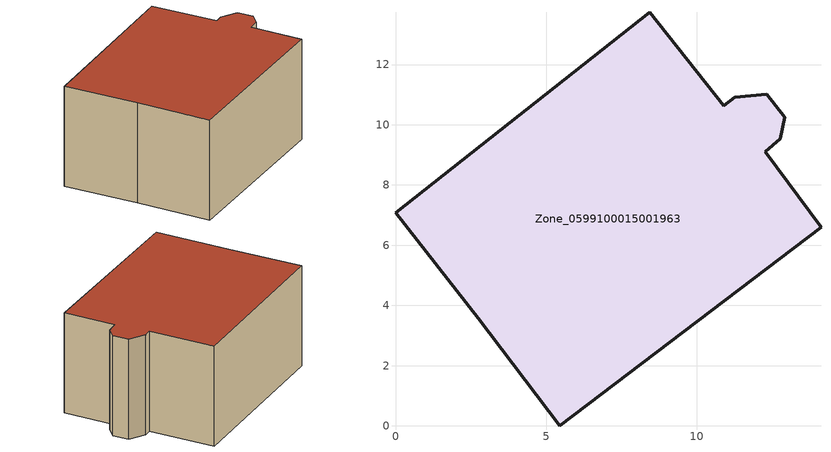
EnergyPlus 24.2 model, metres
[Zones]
Zone_0599100015001963
 floor ground (C_G): 2.75,3.58 0,7.08 8.45,13.74 10.9,10.63 11.27,10.92 12.33,11.01 12.93,10.25 12.78,9.54 12.28,9.1 14.13,6.6 5.45,0 z0.9
 wall outside (C_F): 12.78,9.54 12.93,10.25 12.33,11.01 11.27,10.92 10.9,10.63 8.45,13.74 0,7.08 2.75,3.58 5.45,0 14.13,6.6 12.28,9.1 12.78,9.54 z0.9:7.04
 roof outside (C_R): 2.75,3.58 5.45,0 14.13,6.6 12.28,9.1 12.78,9.54 12.93,10.25 12.33,11.01 11.27,10.92 10.9,10.63 8.45,13.74 0,7.08 z7.04
[BUILDING]
Pand.0599100015001963: North Axis=0; Terrain=City; Loads Convergence Tolerance Value=0.04; Temperature Convergence Tolerance Value=0.4; Solar Distribution=FullExterior; Maximum Number of Warmup Days=25; Minimum Number of Warmup Days=1
[Site:Location]
Rotterdam.The.Hague.AP_ZH_NLD Design_Conditions: Latitude=51.96; Longitude=4.45; Time Zone=1; Elevation=-4.5
[SITE:GROUNDTEMPERATURE:BUILDINGSURFACE]
18, 18, 18, 18, 18, 18, 18, 18, 18, 18, 18, 18
[MATERIAL] Thermal Absorptance=0.9; Solar Absorptance=0.7; Visible Absorptance=0.7
Name | Roughness | Thickness | Conductivity | Density | Specific Heat
G.TC.1975-1991 | MediumSmooth | 0.15 | 0.288461 | 540 | 1210
F.TC.1975-1991 | Rough | 0.3 | 0.230769 | 1920 | 840
R.TC.1975-1991 | MediumRough | 0.2 | 0.153846 | 1500 | 1000
[CONSTRUCTION]
C_G: G.TC.1975-1991
C_F: F.TC.1975-1991
C_R: R.TC.1975-1991
[ZONE]
Zone_0599100015001963: Type=1; Multiplier=1; Ceiling Height=Autocalculate; Volume=Autocalculate; Floor Area=autocalculate; Part of Total Floor Area=Yes
[ZONEINFILTRATION:DESIGNFLOWRATE]
Infil_Zone_0599100015001963: Zone or ZoneList or Space or SpaceList=Zone_0599100015001963; Schedule=AlwaysOn; Design Flow Rate Calculation Method=Flow/Area; Flow Rate per Floor Area=0.003; Constant Term Coefficient=1; Temperature Term Coefficient=0; Velocity Term Coefficient=0; Velocity Squared Term Coefficient=0
[HVACTEMPLATE:ZONE:IDEALLOADSAIRSYSTEM]
Zone_0599100015001963: Maximum Heating Supply Air Temperature=50; Minimum Cooling Supply Air Temperature=13; Maximum Heating Supply Air Humidity Ratio=0.0156; Minimum Cooling Supply Air Humidity Ratio=0.0077; Heating Limit=NoLimit; Cooling Limit=NoLimit; Dehumidification Control Type=ConstantSensibleHeatRatio; Cooling Sensible Heat Ratio=0.7; Dehumidification Setpoint=60; Humidification Control Type=None; Humidification Setpoint=30; Outdoor Air Method=None; Outdoor Air Flow Rate per Person=0.00944; Outdoor Air Flow Rate per Zone Floor Area=0; Outdoor Air Flow Rate per Zone=0; Demand Controlled Ventilation Type=None; Outdoor Air Economizer Type=NoEconomizer; Heat Recovery Type=None; Sensible Heat Recovery Effectiveness=0.7; Latent Heat Recovery Effectiveness=0.65
[ZONECONTROL:THERMOSTAT]
ThermostatControl_Zone_0599100015001963: Zone or ZoneList=Zone_0599100015001963; Control Type Schedule=DualSetpointControlType; Control 1=Thermostat_Zone_0599100015001963; Temperature Difference Between Cutout And Setpoint=0
[THERMOSTATSETPOINT:DUALSETPOINT]
Thermostat_Zone_0599100015001963: Heating Setpoint Temperature Schedule=HeatingSetpoint_Zone_0599100015001963; Cooling Setpoint Temperature Schedule=CoolingSetpoint_Zone_0599100015001963
[SCHEDULE:COMPACT]
HeatingSetpoint_Zone_0599100015001963: Through: 12/31, For: AllDays, Until: 24:00, 21
CoolingSetpoint_Zone_0599100015001963: Through: 12/31, For: AllDays, Until: 24:00, 24
DualSetpointControlType: Through: 12/31, For: AllDays, Until: 24:00, 4
AlwaysOn: Through: 12/31, For: AllDays, Until: 24:00, 1
